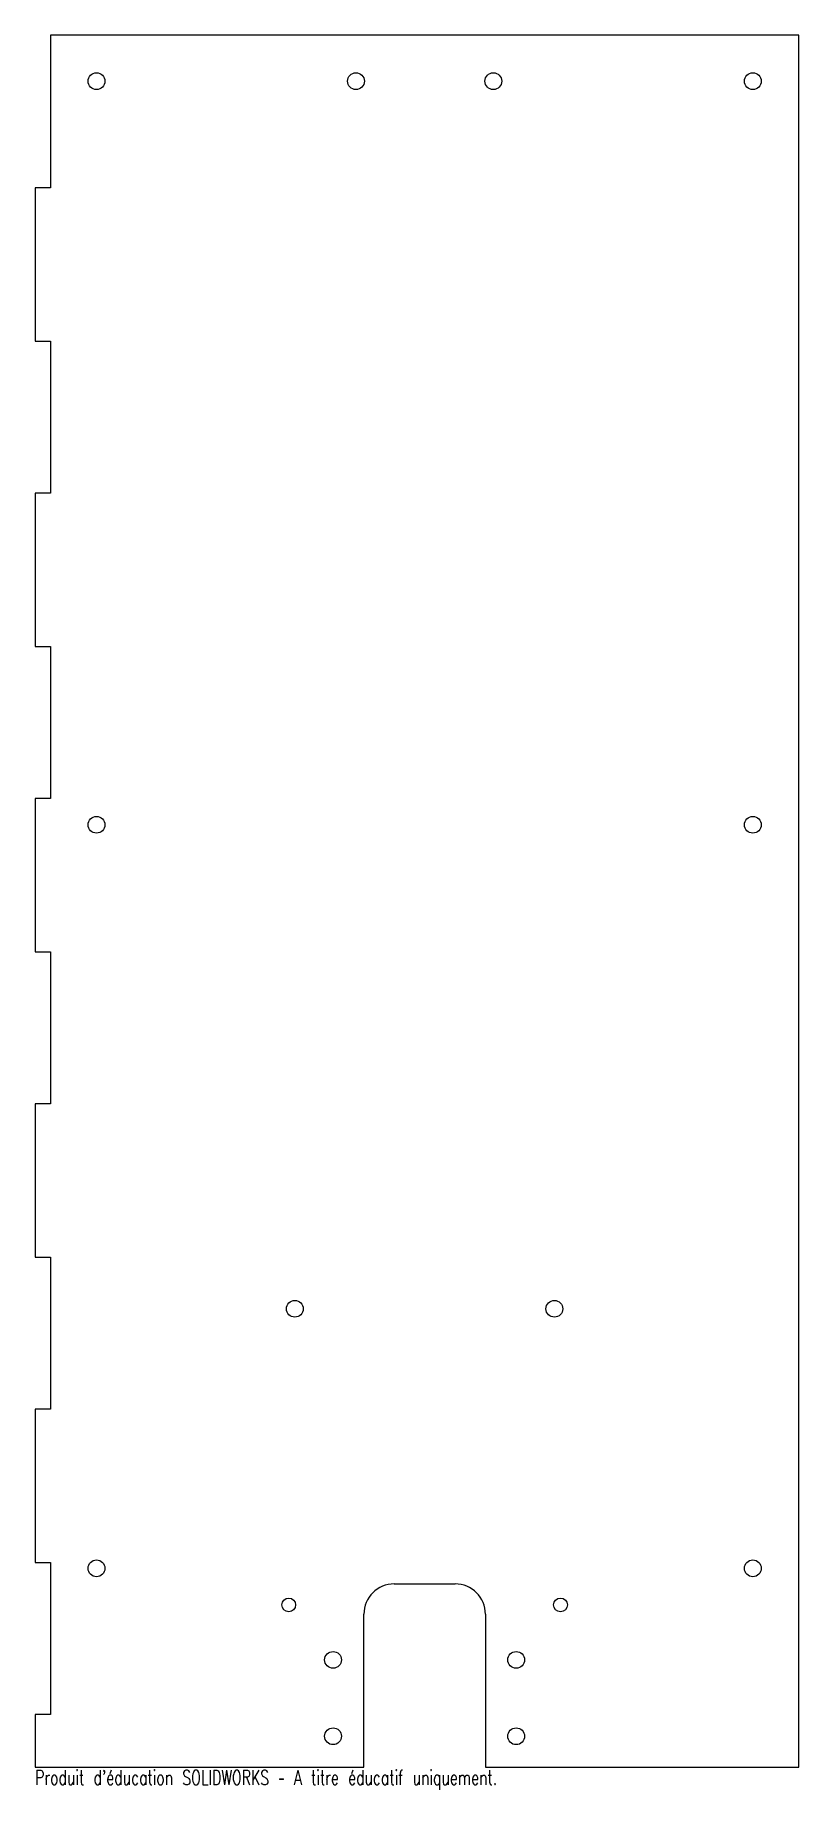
# Model space of a CAD drawing. Header units: millimetres. Extents: x -5 to 245, y -58 to 517.
import ezdxf

# ---------------------------------------------------------------- set-up
doc = ezdxf.new("R2010")
doc.units = ezdxf.units.MM
doc.styles.add('SLDTEXTSTYLE0', font='TXT', dxfattribs={"width": 0.7, "bigfont": 'bigfont'})

msp = doc.modelspace()

# ---------------------------------------------------------------- linework, layer by layer
at = {"color": 7, "linetype": 'Continuous', "lineweight": 25}
for p, q in [((245.1, 517.1), (-0.1, 517.1)), ((-0.1, 517.1), (-0.1, 467.1)), ((245.1, -50.1), (245.1, 517.1)), ((-0.1, 467.1), (-5.1, 467.1)), ((-5.1, 467.1), (-5.1, 416.9)), ((-5.1, 416.9), (-0.1, 416.9)), ((-0.1, 416.9), (-0.1, 367.1)), ((-0.1, 367.1), (-5.1, 367.1)), ((-5.1, 367.1), (-5.1, 316.9)), ((-5.1, 316.9), (-0.1, 316.9)), ((-0.1, 316.9), (-0.1, 267.1)), ((-0.1, 267.1), (-5.1, 267.1)), ((-5.1, 267.1), (-5.1, 216.9)), ((-5.1, 216.9), (-0.1, 216.9)), ((-0.1, 216.9), (-0.1, 167.1)), ((-0.1, 167.1), (-5.1, 167.1)), ((-5.1, 167.1), (-5.1, 116.9)), ((-5.1, 116.9), (-0.1, 116.9)), ((-0.1, 116.9), (-0.1, 67.1)), ((-0.1, 67.1), (-5.1, 67.1)), ((-5.1, 67.1), (-5.1, 16.9)), ((-5.1, 16.9), (-0.1, 16.9)), ((-0.1, 16.9), (-0.1, -32.9)), ((112.5, 9.9), (132.5, 9.9)), ((102.6, -50.1), (102.6, 0)), ((142.4, 0), (142.4, -50.1)), ((-0.1, -32.9), (-5.1, -32.9)), ((-5.1, -32.9), (-5.1, -50.1)), ((-5.1, -50.1), (102.6, -50.1)), ((142.4, -50.1), (245.1, -50.1))]:
    msp.add_line(p, q, dxfattribs=at)
for centre, radius in [((15, 502), 2.75), ((100, 502), 2.75), ((145, 502), 2.75), ((230, 502), 2.75), ((15, 258.5), 2.75), ((230, 258.5), 2.75), ((80, 100), 2.75), ((165, 100), 2.75), ((15, 15), 2.75), ((230, 15), 2.75), ((78, 3), 2.25), ((167, 3), 2.25), ((92.5, -15), 2.75), ((152.5, -15), 2.75), ((92.5, -40), 2.75), ((152.5, -40), 2.75)]:
    msp.add_circle(centre, radius, dxfattribs=at)
for centre, start, end in [((112.5, 0), 90, 180), ((132.5, 0), 0, 90)]:
    msp.add_arc(centre, 9.9, start, end, dxfattribs=at)

# ---------------------------------------------------------------- texts
at = {"color": 7, "linetype": 'Continuous', "insert": (-5.1, -51.12), "char_height": 4.8336, "attachment_point": 1, "style": 'SLDTEXTSTYLE0'}
msp.add_mtext("Produit d'éducation SOLIDWORKS – A titre éducatif uniquement.", dxfattribs=at)

doc.saveas('drawing.dxf')
